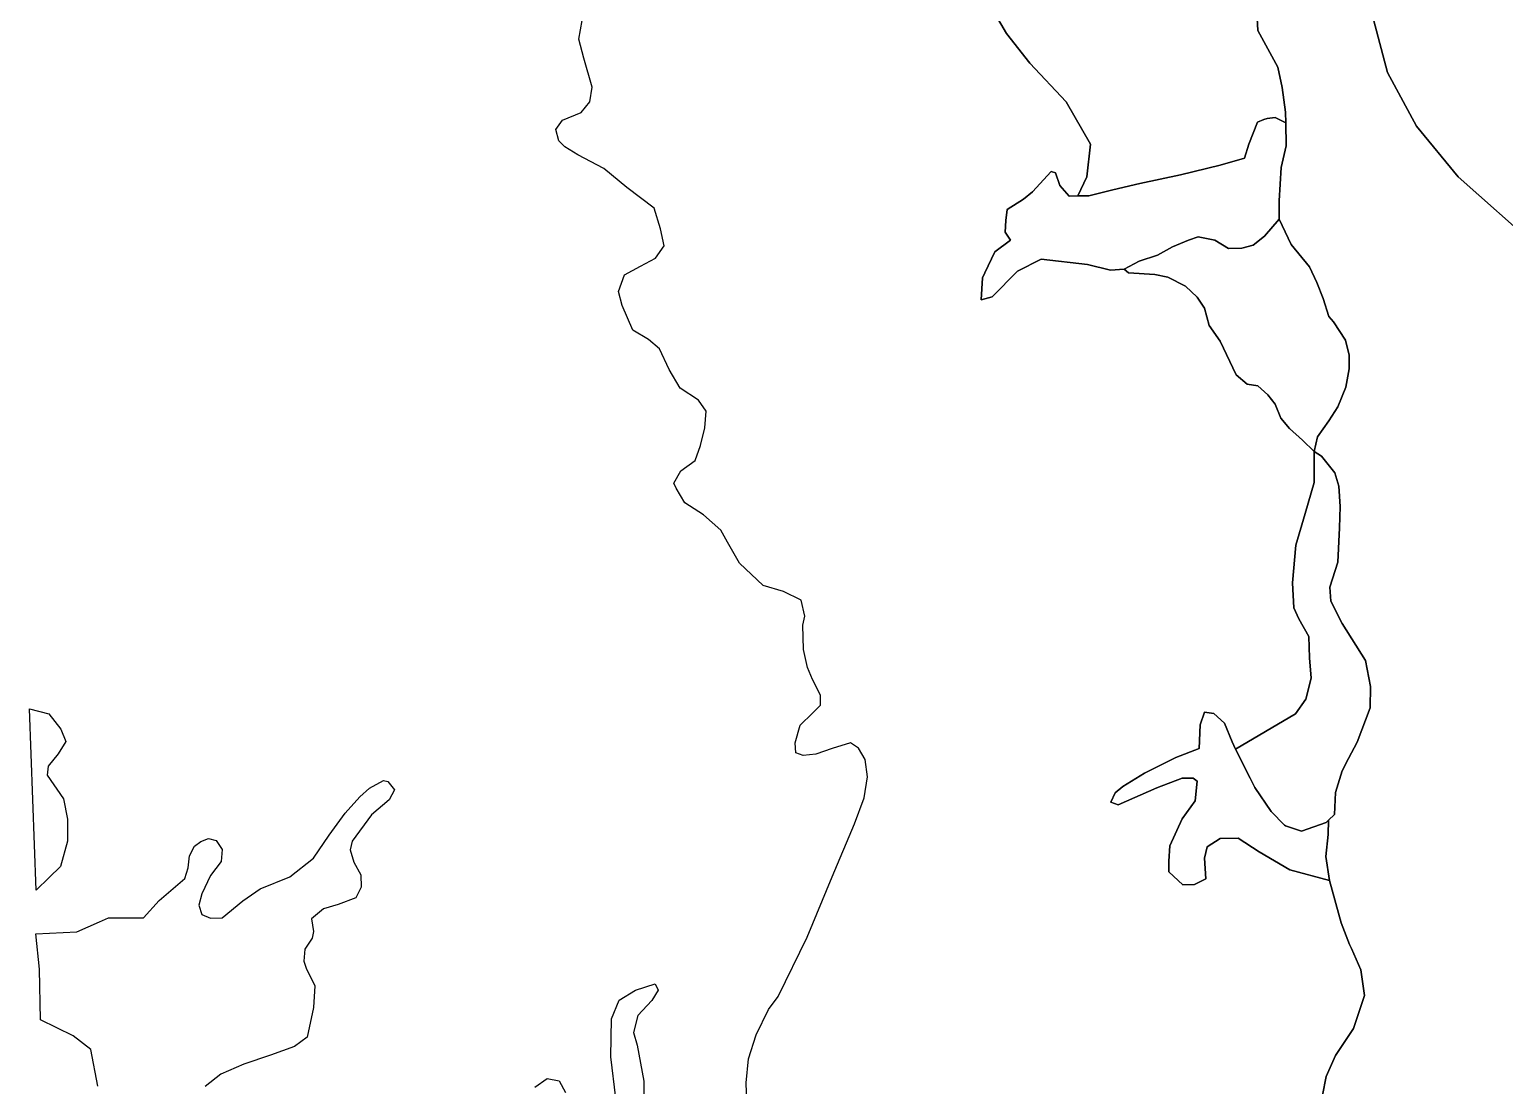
# Model space of a CAD drawing. Header units: inches. Extents: x 288635 to 1232953, y 676945 to 1655780.
# Drawn here: x 348938 to 366618, y 1084221 to 1096884 of the extents above; entities that cross this region are included whole.
import ezdxf

# ---------------------------------------------------------------- set-up
doc = ezdxf.new("R2010")
doc.units = ezdxf.units.IN
doc.header["$MEASUREMENT"] = 0

msp = doc.modelspace()

# ---------------------------------------------------------------- linework, layer by layer
at = {"color": 1}
for points in [[(363648.1247, 1097090.7133), (363662.0242, 1096871.1087), (363900.7847, 1096434.2278), (363951.5848, 1096190.3873), (363993.1421, 1095892.5012), (363997.3048, 1095764.5132), (363870.3046, 1095828.0133), (363775.0544, 1095817.4299), (363731.3181, 1095803.5139), (363655.4942, 1095772.3728), (363552.804, 1095510.5127), (363499.8872, 1095341.179), (363208.8449, 1095256.5121), (362732.594, 1095140.0952), (362245.7597, 1095039.5534), (361922.9674, 1094960.1782), (361637.2168, 1094891.3864), (361503.166, 1094888.4075), (361609.7001, 1095118.5052), (361655.4202, 1095509.666), (361365.8596, 1096017.667), (360928.9787, 1096479.9479), (360649.5782, 1096835.5486), (360512.4179, 1097069.2291)], [(364435.5545, 1084105.6358), (364482.1213, 1084330.003), (364592.1882, 1084579.7701), (364808.0886, 1084905.7374), (364939.3222, 1085299.4382), (364896.9888, 1085608.4722), (364783.4729, 1085863.8828), (364761.5218, 1085913.2728), (364659.9216, 1086171.5066), (364520.2213, 1086679.5077), (364477.8879, 1086967.3749), (364503.288, 1087229.8421), (364508.8077, 1087401.6094), (364581.2485, 1087470.4281), (364591.4085, 1087734.5887), (364672.6887, 1087993.6692), (364749.4262, 1088142.7593), (364850.489, 1088339.1099), (365007.9693, 1088750.5907), (365013.0493, 1089004.5912), (364952.0892, 1089319.5518), (364672.6887, 1089761.5127), (364535.5284, 1090030.7533), (364525.3684, 1090198.3936), (364621.8886, 1090498.1142), (364642.2086, 1090909.595), (364647.2886, 1091163.5955), (364632.0486, 1091407.436), (364586.3285, 1091569.9963), (364423.7682, 1091768.1167), (364337.408, 1091823.9968), (364376.6934, 1091998.9397), (364513.8537, 1092193.6734), (364622.2272, 1092361.3137), (364717.0541, 1092594.9942), (364757.6942, 1092813.4346), (364757.6942, 1092977.6883), (364710.2807, 1093160.5687), (364569.7338, 1093380.7025), (364510.467, 1093441.6626), (364444.4269, 1093660.103), (364369.6661, 1093849.2276), (364279.7075, 1094037.0821), (364060.1029, 1094306.9576), (363917.2277, 1094611.2291), (363917.9297, 1094827.8863), (363939.0964, 1095230.0538), (364002.5965, 1095489.3459), (363997.3048, 1095764.5132), (363993.1421, 1095892.5012), (363951.5848, 1096190.3873), (363900.7847, 1096434.2278), (363662.0242, 1096871.1087), (363648.1247, 1097090.7133)], [(357547.9074, 1083682.3017), (357526.7407, 1084253.8028), (357556.3741, 1084541.67), (357649.5076, 1084829.5373), (357797.6746, 1085134.3379), (357911.9748, 1085286.7382), (358259.1088, 1086002.173), (358559.6761, 1086721.8411), (358826.3766, 1087361.0757), (358940.6768, 1087670.1096), (358983.0103, 1087924.1101), (358953.3769, 1088131.5439), (358872.9434, 1088267.0108), (358779.8099, 1088330.511), (358559.6761, 1088262.7775), (358364.9424, 1088195.044), (358212.5421, 1088178.1107), (358123.6419, 1088211.9774), (358115.1752, 1088330.511), (358174.442, 1088542.178), (358322.6089, 1088686.1117), (358419.9758, 1088783.4785), (358419.9758, 1088902.0121), (358322.6089, 1089088.2791), (358263.3422, 1089232.2128), (358216.7754, 1089448.1132), (358208.3087, 1089740.2138), (358229.4754, 1089850.2807), (358187.142, 1090040.781), (357975.4749, 1090146.6146), (357729.9411, 1090218.5814), (357446.3072, 1090485.2819), (357302.3736, 1090735.0491), (357225.6513, 1090881.7767), (357017.3709, 1091064.6571), (356793.8504, 1091206.8974), (356687.1702, 1091384.6977), (356661.7702, 1091445.6579), (356743.0503, 1091592.9781), (356915.7707, 1091714.8984), (356981.8108, 1091897.7788), (357032.6109, 1092106.0592), (357047.851, 1092309.2596), (356956.4108, 1092441.3398), (356737.9703, 1092583.5801), (356605.8901, 1092807.1006), (356489.0498, 1093056.0211), (356356.9696, 1093167.7813), (356169.0092, 1093279.5415), (356043.6882, 1093573.4836), (355997.9681, 1093741.1239), (356069.0882, 1093944.3244), (356262.1286, 1094045.9246), (356439.929, 1094142.4447), (356546.6092, 1094289.765), (356500.8891, 1094492.9654), (356424.6889, 1094741.8859), (356099.5683, 1094990.8064), (355820.1677, 1095219.4069), (355510.2871, 1095381.9672), (355352.8068, 1095478.4874), (355281.6866, 1095549.6076), (355246.1266, 1095686.7678), (355327.4067, 1095798.5281), (355550.9272, 1095889.9682), (355652.5274, 1096016.9685), (355683.0074, 1096194.7689), (355581.4072, 1096540.2095), (355520.4471, 1096768.81), (355561.0872, 1096992.3304)], [(360512.4179, 1097069.2291), (360649.5782, 1096835.5486), (360928.9787, 1096479.9479), (361365.8596, 1096017.667), (361655.4202, 1095509.666), (361609.7001, 1095118.5052), (361503.166, 1094888.4075), (361399.0913, 1094886.0947), (361287.9661, 1095013.095), (361235.0493, 1095166.5536), (361182.1326, 1095182.4287), (360959.8821, 1094939.0115), (360854.0486, 1094849.053), (360658.2565, 1094727.3444), (360642.3815, 1094595.0525), (360631.7981, 1094452.1772), (360695.2982, 1094356.927), (360510.0895, 1094219.3434), (360389.7217, 1093965.7111), (360361.9226, 1093907.1344), (360346.0475, 1093642.5506), (360476.876, 1093678.0377), (360779.9651, 1093986.5096), (361065.7157, 1094129.3849), (361621.3418, 1094065.8848), (361896.509, 1093997.093), (362057.2031, 1094009.5654), (362111.1782, 1093965.1153), (362425.5038, 1093946.0652), (362584.2542, 1093914.3152), (362793.8046, 1093806.365), (362933.5049, 1093673.0147), (363022.405, 1093542.8394), (363076.3801, 1093333.289), (363209.7304, 1093145.9636), (363403.4058, 1092742.7378), (363533.5811, 1092631.6126), (363660.5813, 1092612.5626), (363781.2316, 1092504.6124), (363870.1317, 1092390.3121), (363936.8069, 1092222.0368), (364041.5821, 1092101.3866), (364197.1574, 1091958.5113), (364337.408, 1091823.9968), (364337.408, 1091453.1561), (364227.5817, 1091081.1638), (364115.3116, 1090700.8942), (364078.3275, 1090249.1937), (364093.5675, 1089949.4731), (364154.5276, 1089817.3928), (364271.3679, 1089604.0324), (364281.5279, 1089350.0319), (364301.8479, 1089106.1914), (364235.8078, 1088852.1909), (364113.8875, 1088679.4705), (363754.2139, 1088466.7058), (363392.5261, 1088252.7497), (363351.819, 1088343.211), (363262.9188, 1088567.5781), (363135.9186, 1088681.8783), (363021.6183, 1088698.8117), (362970.8182, 1088546.4114), (362958.1182, 1088262.7775), (362678.7177, 1088152.7106), (362301.9502, 1087966.4436), (362043.7164, 1087805.5766), (361950.5829, 1087729.3764), (361899.7828, 1087619.3095), (361989.0284, 1087587.3022), (362450.1172, 1087792.8765), (362754.9178, 1087907.1768), (362886.1514, 1087907.1768), (362932.181, 1087872.595), (362911.5515, 1087636.2429), (362754.9178, 1087420.3425), (362606.7508, 1087094.3752), (362594.0508, 1086912.3415), (362594.0508, 1086785.3412), (362763.3845, 1086628.7076), (362902.3565, 1086632.726), (363038.5517, 1086700.6744), (363021.6183, 1086946.2082), (363055.4851, 1087081.6751), (363207.8854, 1087183.2753), (363423.7858, 1087187.5087), (363677.7863, 1087022.4083), (364046.0871, 1086806.5079), (364520.2213, 1086679.5077), (364659.9216, 1086171.5066), (364761.5218, 1085913.2728), (364783.4729, 1085863.8828), (364896.9888, 1085608.4722), (364939.3222, 1085299.4382), (364808.0886, 1084905.7374), (364592.1882, 1084579.7701), (364482.1213, 1084330.003), (364435.5545, 1084105.6358)], [(367018.7843, 1094270.2337), (366062.049, 1095116.9021), (365562.5147, 1095726.5033), (365215.3807, 1096369.9713), (365046.047, 1097004.9725)], [(365046.047, 1097004.9725), (365215.3807, 1096369.9713), (365562.5147, 1095726.5033), (366062.049, 1095116.9021), (367018.7843, 1094270.2337)], [(349755.8507, 1084214.293), (349671.1839, 1084653.5022), (349459.5168, 1084817.5442), (349067.9327, 1085008.0446), (349057.3493, 1085616.5875), (349015.0159, 1086039.9217), (349504.1774, 1086064.1376), (349776.1355, 1086183.1498), (349886.2024, 1086233.9499), (350114.8028, 1086233.9499), (350305.3032, 1086233.9499), (350491.5702, 1086441.3836), (350660.9039, 1086585.3172), (350800.6042, 1086703.8508), (350838.7043, 1086830.851), (350855.6376, 1086974.7847), (350914.9044, 1087093.3182), (350991.1046, 1087148.3517), (351084.2381, 1087182.2184), (351173.1383, 1087161.0517), (351245.1051, 1087050.9848), (351236.6384, 1086907.0512), (351105.4048, 1086737.7175), (351003.8046, 1086521.8171), (350965.7045, 1086382.1168), (351003.8046, 1086272.0499), (351105.4048, 1086229.7165), (351245.1051, 1086233.9499), (351494.8723, 1086437.1503), (351702.306, 1086581.0839), (352057.9067, 1086725.0175), (352341.5406, 1086949.3846), (352527.8076, 1087224.5518), (352722.5414, 1087487.019), (352896.1084, 1087681.7528), (353014.642, 1087787.5863), (353179.7423, 1087880.7198), (353234.7757, 1087868.0198), (353310.9759, 1087766.4196), (353247.4758, 1087647.886), (353035.8087, 1087465.8523), (352807.2082, 1087152.585), (352781.8082, 1087046.7515), (352824.1416, 1086898.5845), (352908.8084, 1086746.1842), (352913.0418, 1086598.0172), (352849.5416, 1086471.017), (352637.8745, 1086390.5835), (352460.0742, 1086339.7834), (352460.0742, 1086339.7834), (352317.0225, 1086219.8387), (352343.4809, 1086066.3801), (352327.6059, 1085987.0049), (352237.6473, 1085854.713), (352227.064, 1085711.8377), (352253.5224, 1085627.1709), (352359.3559, 1085415.5038), (352343.4809, 1085156.2116), (352264.1057, 1084801.6692), (352115.9388, 1084690.544), (351824.8965, 1084584.7104), (351507.3959, 1084478.8769), (351232.2287, 1084357.1683), (351041.7283, 1084209.0014)], [(355966.1843, 1084071.0015), (355905.2242, 1084563.7625), (355915.3842, 1085020.9634), (356006.8244, 1085244.4838), (356199.8648, 1085366.4041), (356438.6252, 1085442.6042), (356474.1853, 1085366.4041), (356397.9852, 1085239.4038), (356230.3448, 1085061.6035), (356179.5447, 1084858.403), (356220.1848, 1084706.0027), (356301.465, 1084274.2019), (356301.465, 1084111.6416)], [(354995.9024, 1084203.0817), (355143.2227, 1084304.6819), (355285.4629, 1084279.2819), (355361.6631, 1084137.0416)]]:
    msp.add_lwpolyline(points, dxfattribs=at)
for points in [[(363939.0964, 1095230.0538), (363917.9297, 1094827.8863), (363917.2277, 1094611.2291), (363742.6023, 1094407.4995), (363605.0187, 1094299.0201), (363470.0809, 1094260.3909), (363311.3306, 1094257.2159), (363146.2303, 1094358.8161), (362946.2049, 1094400.0912), (362831.9047, 1094358.8161), (362638.2293, 1094279.4409), (362460.4289, 1094177.8407), (362238.1785, 1094104.8156), (362057.2031, 1094009.5654), (361896.509, 1093997.093), (361621.3418, 1094065.8848), (361065.7157, 1094129.3849), (360779.9651, 1093986.5096), (360476.876, 1093678.0377), (360346.0475, 1093642.5506), (360361.9226, 1093907.1344), (360389.7217, 1093965.7111), (360510.0895, 1094219.3434), (360695.2982, 1094356.927), (360631.7981, 1094452.1772), (360642.3815, 1094595.0525), (360658.2565, 1094727.3444), (360854.0486, 1094849.053), (360959.8821, 1094939.0115), (361182.1326, 1095182.4287), (361235.0493, 1095166.5536), (361287.9661, 1095013.095), (361399.0913, 1094886.0947), (361503.166, 1094888.4075), (361637.2168, 1094891.3864), (361922.9674, 1094960.1782), (362245.7597, 1095039.5534), (362732.594, 1095140.0952), (363208.8449, 1095256.5121), (363499.8872, 1095341.179), (363552.804, 1095510.5127), (363655.4942, 1095772.3728), (363731.3181, 1095803.5139), (363775.0544, 1095817.4299), (363870.3046, 1095828.0133), (363997.3048, 1095764.5132), (364002.5965, 1095489.3459), (363939.0964, 1095230.0538)], [(364337.408, 1091823.9968), (364197.1574, 1091958.5113), (364041.5821, 1092101.3866), (363936.8069, 1092222.0368), (363870.1317, 1092390.3121), (363781.2316, 1092504.6124), (363660.5813, 1092612.5626), (363533.5811, 1092631.6126), (363403.4058, 1092742.7378), (363209.7304, 1093145.9636), (363076.3801, 1093333.289), (363022.405, 1093542.8394), (362933.5049, 1093673.0147), (362793.8046, 1093806.365), (362584.2542, 1093914.3152), (362425.5038, 1093946.0652), (362111.1782, 1093965.1153), (362057.2031, 1094009.5654), (362238.1785, 1094104.8156), (362460.4289, 1094177.8407), (362638.2293, 1094279.4409), (362831.9047, 1094358.8161), (362946.2049, 1094400.0912), (363146.2303, 1094358.8161), (363311.3306, 1094257.2159), (363470.0809, 1094260.3909), (363605.0187, 1094299.0201), (363742.6023, 1094407.4995), (363917.2277, 1094611.2291), (364060.1029, 1094306.9576), (364279.7075, 1094037.0821), (364369.6661, 1093849.2276), (364444.4269, 1093660.103), (364510.467, 1093441.6626), (364569.7338, 1093380.7025), (364710.2807, 1093160.5687), (364757.6942, 1092977.6883), (364757.6942, 1092813.4346), (364717.0541, 1092594.9942), (364622.2272, 1092361.3137), (364513.8537, 1092193.6734), (364376.6934, 1091998.9397), (364337.408, 1091823.9968)], [(364337.408, 1091823.9968), (364423.7682, 1091768.1167), (364586.3285, 1091569.9963), (364632.0486, 1091407.436), (364647.2886, 1091163.5955), (364642.2086, 1090909.595), (364621.8886, 1090498.1142), (364525.3684, 1090198.3936), (364535.5284, 1090030.7533), (364672.6887, 1089761.5127), (364952.0892, 1089319.5518), (365013.0493, 1089004.5912), (365007.9693, 1088750.5907), (364850.489, 1088339.1099), (364749.4262, 1088142.7593), (364672.6887, 1087993.6692), (364591.4085, 1087734.5887), (364581.2485, 1087470.4281), (364508.8077, 1087401.6094), (364479.6483, 1087373.9079), (364185.0077, 1087272.3077), (363991.9673, 1087333.2679), (363981.8399, 1087343.3953), (363819.247, 1087505.9882), (363626.2066, 1087795.5488), (363568.7793, 1087907.9066), (363392.5261, 1088252.7497), (363754.2139, 1088466.7058), (364113.8875, 1088679.4705), (364235.8078, 1088852.1909), (364301.8479, 1089106.1914), (364281.5279, 1089350.0319), (364271.3679, 1089604.0324), (364154.5276, 1089817.3928), (364093.5675, 1089949.4731), (364078.3275, 1090249.1937), (364115.3116, 1090700.8942), (364227.5817, 1091081.1638), (364337.408, 1091453.1561), (364337.408, 1091823.9968)], [(349175.1579, 1086716.7161), (349018.7906, 1086563.0922), (348937.5105, 1088737.3365), (349171.1909, 1088676.3764), (349313.4312, 1088493.496), (349374.3913, 1088346.1757), (349282.9512, 1088198.8555), (349161.0309, 1088051.5352), (349150.4934, 1087941.2674), (349343.9113, 1087660.3744), (349394.7114, 1087416.5339), (349394.7114, 1087152.3734), (349308.3512, 1086847.5727), (349175.1579, 1086716.7161)], [(363568.7793, 1087907.9066), (363626.2066, 1087795.5488), (363819.247, 1087505.9882), (363981.8399, 1087343.3953), (363991.9673, 1087333.2679), (364185.0077, 1087272.3077), (364479.6483, 1087373.9079), (364508.8077, 1087401.6094), (364503.288, 1087229.8421), (364477.8879, 1086967.3749), (364520.2213, 1086679.5077), (364046.0871, 1086806.5079), (363677.7863, 1087022.4083), (363423.7858, 1087187.5087), (363207.8854, 1087183.2753), (363055.4851, 1087081.6751), (363021.6183, 1086946.2082), (363038.5517, 1086700.6744), (362902.3565, 1086632.726), (362763.3845, 1086628.7076), (362594.0508, 1086785.3412), (362594.0508, 1086912.3415), (362606.7508, 1087094.3752), (362754.9178, 1087420.3425), (362911.5515, 1087636.2429), (362932.181, 1087872.595), (362886.1514, 1087907.1768), (362754.9178, 1087907.1768), (362450.1172, 1087792.8765), (361989.0284, 1087587.3022), (361899.7828, 1087619.3095), (361950.5829, 1087729.3764), (362043.7164, 1087805.5766), (362301.9502, 1087966.4436), (362678.7177, 1088152.7106), (362958.1182, 1088262.7775), (362970.8182, 1088546.4114), (363021.6183, 1088698.8117), (363135.9186, 1088681.8783), (363262.9188, 1088567.5781), (363351.819, 1088343.211), (363392.5261, 1088252.7497), (363568.7793, 1087907.9066)]]:
    msp.add_lwpolyline(points, close=True, dxfattribs=at)

doc.saveas('drawing.dxf')
